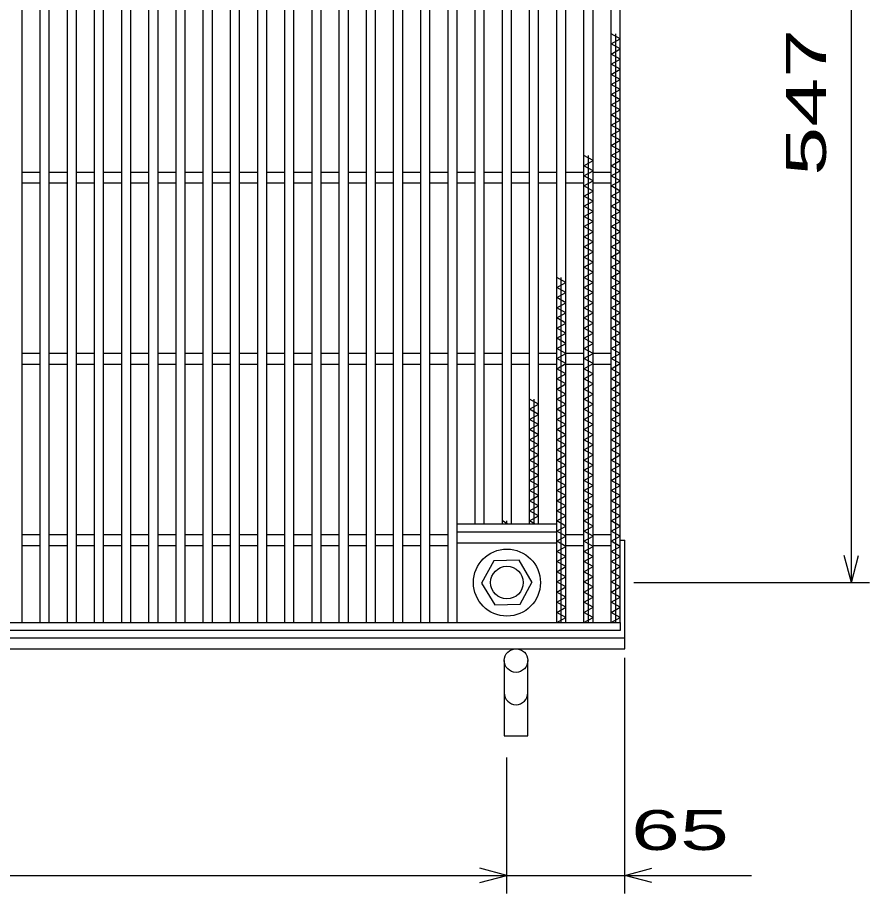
# Model space of a CAD drawing. Units: millimetres, scale not verified. Extents: x -1820 to 1731, y -1282 to 1054.
# Drawn here: x -685.5 to -215.5, y -296 to 187.2 of the extents above; entities that cross this region are included whole.
import ezdxf
from ezdxf.enums import TextEntityAlignment as Align

# ---------------------------------------------------------------- set-up
doc = ezdxf.new("R2010")
doc.units = ezdxf.units.MM
doc.header["$LTSCALE"] = 10
for name, color, linetype, lineweight in [('16', 3, 'Continuous', 25), ('19', 6, 'Continuous', 25), ('22', 4, 'Continuous', 25)]:
    doc.layers.add(name, color=color, linetype=linetype, lineweight=lineweight)
doc.styles.add('ベクトル', font='')
doc.styles.get('ベクトル').set_extended_font_data('ベクトル')

msp = doc.modelspace()

# ---------------------------------------------------------------- linework, layer by layer
at = {"layer": '16'}
for p, q in [((-683, -146.5), (-683, 444.5)), ((-673, -146.5), (-673, 444.5)), ((-668, -146.5), (-668, 444.5)), ((-658, -146.5), (-658, 444.5)), ((-653, -146.5), (-653, 444.5)), ((-643, -146.5), (-643, 444.5)), ((-638, -146.5), (-638, 444.5)), ((-628, -146.5), (-628, 444.5)), ((-623, -146.5), (-623, 444.5)), ((-613, -146.5), (-613, 444.5)), ((-608, -146.5), (-608, 444.5)), ((-598, -146.5), (-598, 444.5)), ((-593, -146.5), (-593, 444.5)), ((-583, -146.5), (-583, 444.5)), ((-578, -146.5), (-578, 444.5)), ((-568, -146.5), (-568, 444.5)), ((-563, -146.5), (-563, 444.5)), ((-553, -146.5), (-553, 444.5)), ((-548, -146.5), (-548, 444.5)), ((-538, -146.5), (-538, 444.5)), ((-533, -146.5), (-533, 444.5)), ((-523, -146.5), (-523, 444.5)), ((-518, -146.5), (-518, 444.5)), ((-508, -146.5), (-508, 444.5)), ((-503, -146.5), (-503, 444.5)), ((-493, -146.5), (-493, 444.5)), ((-488, -146.5), (-488, 444.5)), ((-478, -146.5), (-478, 444.5)), ((-473, -146.5), (-473, 444.5)), ((-463, -146.5), (-463, 444.5)), ((-458, -146.5), (-458, 444.5)), ((-448, -146.5), (-448, 444.5)), ((-443, -146.5), (-443, 444.5)), ((-388, -146.5), (-388, 444.5)), ((-383, -146.5), (-383, 444.5)), ((-373, -146.5), (-373, 444.5)), ((-368, -146.5), (-368, 444.5)), ((-358, -146.5), (-358, 444.5)), ((-353, -146.5), (-353, 444.5)), ((-433, -92), (-433, 390)), ((-428, -92), (-428, 390)), ((-418, -92), (-418, 390)), ((-413, -92), (-413, 390)), ((-403, -92), (-403, 390)), ((-398, -92), (-398, 390)), ((-353, 175.5), (-358, 178.3)), ((-358, 172.7), (-353, 175.5)), ((-355.5, -146.5), (-355.5, 178.3)), ((-353, 169.9), (-358, 172.7)), ((-358, 167.1), (-353, 169.9)), ((-353, 164.3), (-358, 167.1)), ((-358, 161.5), (-353, 164.3)), ((-353, 158.7), (-358, 161.5)), ((-358, 155.9), (-353, 158.7)), ((-353, 153.1), (-358, 155.9)), ((-358, 150.3), (-353, 153.1)), ((-353, 147.5), (-358, 150.3)), ((-358, 144.7), (-353, 147.5)), ((-353, 141.9), (-358, 144.7)), ((-358, 139.1), (-353, 141.9)), ((-353, 136.3), (-358, 139.1)), ((-358, 133.5), (-353, 136.3)), ((-353, 130.7), (-358, 133.5)), ((-358, 127.9), (-353, 130.7)), ((-353, 125.1), (-358, 127.9)), ((-358, 122.3), (-353, 125.1)), ((-353, 119.5), (-358, 122.3)), ((-358, 116.7), (-353, 119.5)), ((-353, 113.9), (-358, 116.7)), ((-358, 111.1), (-353, 113.9)), ((-368, 108.3), (-373, 111.1)), ((-373, 105.5), (-368, 108.3)), ((-370.5, -146.5), (-370.5, 111.1)), ((-353, 108.3), (-358, 111.1)), ((-358, 105.5), (-353, 108.3)), ((-683, 102), (-673, 102)), ((-668, 102), (-658, 102)), ((-653, 102), (-643, 102)), ((-638, 102), (-628, 102)), ((-623, 102), (-613, 102)), ((-608, 102), (-598, 102)), ((-593, 102), (-583, 102)), ((-578, 102), (-568, 102)), ((-563, 102), (-553, 102)), ((-548, 102), (-538, 102)), ((-533, 102), (-523, 102)), ((-518, 102), (-508, 102)), ((-503, 102), (-493, 102)), ((-488, 102), (-478, 102)), ((-473, 102), (-463, 102)), ((-458, 102), (-448, 102)), ((-443, 102), (-433, 102)), ((-428, 102), (-418, 102)), ((-413, 102), (-403, 102)), ((-398, 102), (-388, 102)), ((-383, 102), (-373, 102)), ((-368, 102.7), (-373, 105.5)), ((-373, 99.9), (-368, 102.7)), ((-368, 102), (-358, 102)), ((-353, 102.7), (-358, 105.5)), ((-358, 99.9), (-353, 102.7)), ((-368, 97.1), (-373, 99.9)), ((-373, 94.3), (-368, 97.1)), ((-353, 97.1), (-358, 99.9)), ((-358, 94.3), (-353, 97.1)), ((-683, 96), (-673, 96)), ((-668, 96), (-658, 96)), ((-653, 96), (-643, 96)), ((-638, 96), (-628, 96)), ((-623, 96), (-613, 96)), ((-608, 96), (-598, 96)), ((-593, 96), (-583, 96)), ((-578, 96), (-568, 96)), ((-563, 96), (-553, 96)), ((-548, 96), (-538, 96)), ((-533, 96), (-523, 96)), ((-518, 96), (-508, 96)), ((-503, 96), (-493, 96)), ((-488, 96), (-478, 96)), ((-473, 96), (-463, 96)), ((-458, 96), (-448, 96)), ((-443, 96), (-433, 96)), ((-428, 96), (-418, 96)), ((-413, 96), (-403, 96)), ((-398, 96), (-388, 96)), ((-383, 96), (-373, 96)), ((-368, 91.5), (-373, 94.3)), ((-368, 96), (-358, 96)), ((-353, 91.5), (-358, 94.3)), ((-373, 88.7), (-368, 91.5)), ((-368, 85.9), (-373, 88.7)), ((-358, 88.7), (-353, 91.5)), ((-353, 85.9), (-358, 88.7)), ((-373, 83.1), (-368, 85.9)), ((-368, 80.3), (-373, 83.1)), ((-358, 83.1), (-353, 85.9)), ((-353, 80.3), (-358, 83.1)), ((-373, 77.5), (-368, 80.3)), ((-368, 74.7), (-373, 77.5)), ((-358, 77.5), (-353, 80.3)), ((-353, 74.7), (-358, 77.5)), ((-373, 71.9), (-368, 74.7)), ((-358, 71.9), (-353, 74.7)), ((-368, 69.1), (-373, 71.9)), ((-373, 66.3), (-368, 69.1)), ((-353, 69.1), (-358, 71.9)), ((-358, 66.3), (-353, 69.1)), ((-368, 63.5), (-373, 66.3)), ((-373, 60.7), (-368, 63.5)), ((-353, 63.5), (-358, 66.3)), ((-358, 60.7), (-353, 63.5)), ((-368, 57.9), (-373, 60.7)), ((-353, 57.9), (-358, 60.7)), ((-373, 55.1), (-368, 57.9)), ((-368, 52.3), (-373, 55.1)), ((-358, 55.1), (-353, 57.9)), ((-353, 52.3), (-358, 55.1)), ((-373, 49.5), (-368, 52.3)), ((-368, 46.7), (-373, 49.5)), ((-358, 49.5), (-353, 52.3)), ((-353, 46.7), (-358, 49.5)), ((-383, 41.1), (-388, 43.9)), ((-385.5, -146.5), (-385.5, 43.9)), ((-373, 43.9), (-368, 46.7)), ((-368, 41.1), (-373, 43.9)), ((-358, 43.9), (-353, 46.7)), ((-353, 41.1), (-358, 43.9)), ((-388, 38.3), (-383, 41.1)), ((-373, 38.3), (-368, 41.1)), ((-358, 38.3), (-353, 41.1)), ((-383, 35.5), (-388, 38.3)), ((-388, 32.7), (-383, 35.5)), ((-368, 35.5), (-373, 38.3)), ((-373, 32.7), (-368, 35.5)), ((-353, 35.5), (-358, 38.3)), ((-358, 32.7), (-353, 35.5)), ((-383, 29.9), (-388, 32.7)), ((-388, 27.1), (-383, 29.9)), ((-368, 29.9), (-373, 32.7)), ((-373, 27.1), (-368, 29.9)), ((-353, 29.9), (-358, 32.7)), ((-358, 27.1), (-353, 29.9)), ((-383, 24.3), (-388, 27.1)), ((-388, 21.5), (-383, 24.3)), ((-368, 24.3), (-373, 27.1)), ((-373, 21.5), (-368, 24.3)), ((-353, 24.3), (-358, 27.1)), ((-358, 21.5), (-353, 24.3)), ((-383, 18.7), (-388, 21.5)), ((-368, 18.7), (-373, 21.5)), ((-353, 18.7), (-358, 21.5)), ((-388, 15.9), (-383, 18.7)), ((-383, 13.1), (-388, 15.9)), ((-373, 15.9), (-368, 18.7)), ((-368, 13.1), (-373, 15.9)), ((-358, 15.9), (-353, 18.7)), ((-353, 13.1), (-358, 15.9)), ((-388, 10.3), (-383, 13.1)), ((-383, 7.5), (-388, 10.3)), ((-373, 10.3), (-368, 13.1)), ((-368, 7.5), (-373, 10.3)), ((-358, 10.3), (-353, 13.1)), ((-353, 7.5), (-358, 10.3)), ((-388, 4.7), (-383, 7.5)), ((-373, 4.7), (-368, 7.5)), ((-358, 4.7), (-353, 7.5)), ((-683, 2), (-673, 2)), ((-668, 2), (-658, 2)), ((-653, 2), (-643, 2)), ((-638, 2), (-628, 2)), ((-623, 2), (-613, 2)), ((-608, 2), (-598, 2)), ((-593, 2), (-583, 2)), ((-578, 2), (-568, 2)), ((-563, 2), (-553, 2)), ((-548, 2), (-538, 2)), ((-533, 2), (-523, 2)), ((-518, 2), (-508, 2)), ((-503, 2), (-493, 2)), ((-488, 2), (-478, 2)), ((-473, 2), (-463, 2)), ((-458, 2), (-448, 2)), ((-443, 2), (-433, 2)), ((-428, 2), (-418, 2)), ((-413, 2), (-403, 2)), ((-398, 2), (-388, 2)), ((-383, 1.9), (-388, 4.7)), ((-388, -0.9), (-383, 1.9)), ((-383, 2), (-373, 2)), ((-368, 1.9), (-373, 4.7)), ((-373, -0.9), (-368, 1.9)), ((-368, 2), (-358, 2)), ((-353, 1.9), (-358, 4.7)), ((-358, -0.9), (-353, 1.9)), ((-683, -4), (-673, -4)), ((-668, -4), (-658, -4)), ((-653, -4), (-643, -4)), ((-638, -4), (-628, -4)), ((-623, -4), (-613, -4)), ((-608, -4), (-598, -4)), ((-593, -4), (-583, -4)), ((-578, -4), (-568, -4)), ((-563, -4), (-553, -4)), ((-548, -4), (-538, -4)), ((-533, -4), (-523, -4)), ((-518, -4), (-508, -4)), ((-503, -4), (-493, -4)), ((-488, -4), (-478, -4)), ((-473, -4), (-463, -4)), ((-458, -4), (-448, -4)), ((-443, -4), (-433, -4)), ((-428, -4), (-418, -4)), ((-413, -4), (-403, -4)), ((-398, -4), (-388, -4)), ((-383, -3.7), (-388, -0.9)), ((-388, -6.5), (-383, -3.7)), ((-383, -4), (-373, -4)), ((-368, -3.7), (-373, -0.9)), ((-373, -6.5), (-368, -3.7)), ((-368, -4), (-358, -4)), ((-353, -3.7), (-358, -0.9)), ((-358, -6.5), (-353, -3.7)), ((-383, -9.3), (-388, -6.5)), ((-388, -12.1), (-383, -9.3)), ((-368, -9.3), (-373, -6.5)), ((-373, -12.1), (-368, -9.3)), ((-353, -9.3), (-358, -6.5)), ((-358, -12.1), (-353, -9.3)), ((-383, -14.9), (-388, -12.1)), ((-368, -14.9), (-373, -12.1)), ((-353, -14.9), (-358, -12.1)), ((-388, -17.7), (-383, -14.9)), ((-383, -20.5), (-388, -17.7)), ((-373, -17.7), (-368, -14.9)), ((-368, -20.5), (-373, -17.7)), ((-358, -17.7), (-353, -14.9)), ((-353, -20.5), (-358, -17.7)), ((-398, -26.1), (-403, -23.3)), ((-400.5, -92), (-400.5, -23.3)), ((-388, -23.3), (-383, -20.5)), ((-383, -26.1), (-388, -23.3)), ((-373, -23.3), (-368, -20.5)), ((-368, -26.1), (-373, -23.3)), ((-358, -23.3), (-353, -20.5)), ((-353, -26.1), (-358, -23.3)), ((-403, -28.9), (-398, -26.1)), ((-398, -31.7), (-403, -28.9)), ((-388, -28.9), (-383, -26.1)), ((-383, -31.7), (-388, -28.9)), ((-373, -28.9), (-368, -26.1)), ((-368, -31.7), (-373, -28.9)), ((-358, -28.9), (-353, -26.1)), ((-353, -31.7), (-358, -28.9)), ((-403, -34.5), (-398, -31.7)), ((-388, -34.5), (-383, -31.7)), ((-373, -34.5), (-368, -31.7)), ((-358, -34.5), (-353, -31.7)), ((-398, -37.3), (-403, -34.5)), ((-403, -40.1), (-398, -37.3)), ((-383, -37.3), (-388, -34.5)), ((-388, -40.1), (-383, -37.3)), ((-368, -37.3), (-373, -34.5)), ((-373, -40.1), (-368, -37.3)), ((-353, -37.3), (-358, -34.5)), ((-358, -40.1), (-353, -37.3)), ((-398, -42.9), (-403, -40.1)), ((-403, -45.7), (-398, -42.9)), ((-383, -42.9), (-388, -40.1)), ((-388, -45.7), (-383, -42.9)), ((-368, -42.9), (-373, -40.1)), ((-373, -45.7), (-368, -42.9)), ((-353, -42.9), (-358, -40.1)), ((-358, -45.7), (-353, -42.9)), ((-398, -48.5), (-403, -45.7)), ((-383, -48.5), (-388, -45.7)), ((-368, -48.5), (-373, -45.7)), ((-353, -48.5), (-358, -45.7)), ((-403, -51.3), (-398, -48.5)), ((-398, -54.1), (-403, -51.3)), ((-388, -51.3), (-383, -48.5)), ((-383, -54.1), (-388, -51.3)), ((-373, -51.3), (-368, -48.5)), ((-368, -54.1), (-373, -51.3)), ((-358, -51.3), (-353, -48.5)), ((-353, -54.1), (-358, -51.3)), ((-403, -56.9), (-398, -54.1)), ((-398, -59.7), (-403, -56.9)), ((-388, -56.9), (-383, -54.1)), ((-383, -59.7), (-388, -56.9)), ((-373, -56.9), (-368, -54.1)), ((-368, -59.7), (-373, -56.9)), ((-358, -56.9), (-353, -54.1)), ((-353, -59.7), (-358, -56.9)), ((-403, -62.5), (-398, -59.7)), ((-398, -65.3), (-403, -62.5)), ((-388, -62.5), (-383, -59.7)), ((-383, -65.3), (-388, -62.5)), ((-373, -62.5), (-368, -59.7)), ((-368, -65.3), (-373, -62.5)), ((-358, -62.5), (-353, -59.7)), ((-353, -65.3), (-358, -62.5)), ((-403, -68.1), (-398, -65.3)), ((-388, -68.1), (-383, -65.3)), ((-373, -68.1), (-368, -65.3)), ((-358, -68.1), (-353, -65.3)), ((-398, -70.9), (-403, -68.1)), ((-403, -73.7), (-398, -70.9)), ((-383, -70.9), (-388, -68.1)), ((-388, -73.7), (-383, -70.9)), ((-368, -70.9), (-373, -68.1)), ((-373, -73.7), (-368, -70.9)), ((-353, -70.9), (-358, -68.1)), ((-358, -73.7), (-353, -70.9)), ((-398, -76.5), (-403, -73.7)), ((-403, -79.3), (-398, -76.5)), ((-383, -76.5), (-388, -73.7)), ((-388, -79.3), (-383, -76.5)), ((-368, -76.5), (-373, -73.7)), ((-373, -79.3), (-368, -76.5)), ((-353, -76.5), (-358, -73.7)), ((-358, -79.3), (-353, -76.5)), ((-398, -82.1), (-403, -79.3)), ((-403, -84.9), (-398, -82.1)), ((-383, -82.1), (-388, -79.3)), ((-388, -84.9), (-383, -82.1)), ((-368, -82.1), (-373, -79.3)), ((-373, -84.9), (-368, -82.1)), ((-353, -82.1), (-358, -79.3)), ((-358, -84.9), (-353, -82.1)), ((-398, -87.7), (-403, -84.9)), ((-383, -87.7), (-388, -84.9)), ((-368, -87.7), (-373, -84.9)), ((-353, -87.7), (-358, -84.9)), ((-415.32, -92), (-418, -90.5)), ((-415.5, -92), (-415.5, -90.5)), ((-403, -90.5), (-398, -87.7)), ((-400.32, -92), (-403, -90.5)), ((-388, -90.5), (-383, -87.7)), ((-383, -93.3), (-388, -90.5)), ((-373, -90.5), (-368, -87.7)), ((-368, -93.3), (-373, -90.5)), ((-358, -90.5), (-353, -87.7)), ((-353, -93.3), (-358, -90.5)), ((-443, -92), (-388, -92)), ((-443, -96.5), (-443, -92)), ((-443, -96.5), (-388, -96.5)), ((-388, -96.5), (-388, -92)), ((-388, -96.1), (-383, -93.3)), ((-383, -98.9), (-388, -96.1)), ((-373, -96.1), (-368, -93.3)), ((-368, -98.9), (-373, -96.1)), ((-358, -96.1), (-353, -93.3)), ((-353, -98.9), (-358, -96.1)), ((-683, -98), (-673, -98)), ((-668, -98), (-658, -98)), ((-653, -98), (-643, -98)), ((-638, -98), (-628, -98)), ((-623, -98), (-613, -98)), ((-608, -98), (-598, -98)), ((-593, -98), (-583, -98)), ((-578, -98), (-568, -98)), ((-563, -98), (-553, -98)), ((-548, -98), (-538, -98)), ((-533, -98), (-523, -98)), ((-518, -98), (-508, -98)), ((-503, -98), (-493, -98)), ((-488, -98), (-478, -98)), ((-473, -98), (-463, -98)), ((-458, -98), (-448, -98)), ((-388, -101.7), (-383, -98.9)), ((-383, -98), (-373, -98)), ((-373, -101.7), (-368, -98.9)), ((-368, -98), (-358, -98)), ((-358, -101.7), (-353, -98.9)), ((-683, -104), (-673, -104)), ((-668, -104), (-658, -104)), ((-653, -104), (-643, -104)), ((-638, -104), (-628, -104)), ((-623, -104), (-613, -104)), ((-608, -104), (-598, -104)), ((-593, -104), (-583, -104)), ((-578, -104), (-568, -104)), ((-563, -104), (-553, -104)), ((-548, -104), (-538, -104)), ((-533, -104), (-523, -104)), ((-518, -104), (-508, -104)), ((-503, -104), (-493, -104)), ((-488, -104), (-478, -104)), ((-473, -104), (-463, -104)), ((-458, -104), (-448, -104)), ((-443, -102.5), (-388, -102.5)), ((-383, -104.5), (-388, -101.7)), ((-388, -107.3), (-383, -104.5)), ((-383, -104), (-373, -104)), ((-368, -104.5), (-373, -101.7)), ((-373, -107.3), (-368, -104.5)), ((-368, -104), (-358, -104)), ((-353, -104.5), (-358, -101.7)), ((-358, -107.3), (-353, -104.5)), ((-383, -110.1), (-388, -107.3)), ((-388, -112.9), (-383, -110.1)), ((-368, -110.1), (-373, -107.3)), ((-373, -112.9), (-368, -110.1)), ((-353, -110.1), (-358, -107.3)), ((-358, -112.9), (-353, -110.1)), ((-422.79, -112.55), (-429.5, -124.84)), ((-408.8, -112.21), (-422.79, -112.55)), ((-401.5, -124.5), (-408.8, -112.21)), ((-383, -115.7), (-388, -112.9)), ((-388, -118.5), (-383, -115.7)), ((-368, -115.7), (-373, -112.9)), ((-373, -118.5), (-368, -115.7)), ((-353, -115.7), (-358, -112.9)), ((-358, -118.5), (-353, -115.7)), ((-383, -121.3), (-388, -118.5)), ((-368, -121.3), (-373, -118.5)), ((-353, -121.3), (-358, -118.5)), ((-429.5, -124.84), (-422.2, -136.79)), ((-408.21, -136.45), (-401.5, -124.16)), ((-388, -124.1), (-383, -121.3)), ((-383, -126.9), (-388, -124.1)), ((-373, -124.1), (-368, -121.3)), ((-368, -126.9), (-373, -124.1)), ((-358, -124.1), (-353, -121.3)), ((-353, -126.9), (-358, -124.1)), ((-388, -129.7), (-383, -126.9)), ((-383, -132.5), (-388, -129.7)), ((-373, -129.7), (-368, -126.9)), ((-368, -132.5), (-373, -129.7)), ((-358, -129.7), (-353, -126.9)), ((-353, -132.5), (-358, -129.7)), ((-388, -135.3), (-383, -132.5)), ((-383, -138.1), (-388, -135.3)), ((-373, -135.3), (-368, -132.5)), ((-368, -138.1), (-373, -135.3)), ((-358, -135.3), (-353, -132.5)), ((-353, -138.1), (-358, -135.3)), ((-422.2, -136.79), (-408.21, -136.45)), ((-388, -140.9), (-383, -138.1)), ((-373, -140.9), (-368, -138.1)), ((-358, -140.9), (-353, -138.1)), ((-383, -143.7), (-388, -140.9)), ((-388, -146.5), (-383, -143.7)), ((-368, -143.7), (-373, -140.9)), ((-373, -146.5), (-368, -143.7)), ((-353, -143.7), (-358, -140.9)), ((-358, -146.5), (-353, -143.7)), ((-1348, -146.5), (-353, -146.5)), ((-688, -146.5), (-683, -146.5)), ((-673, -146.5), (-668, -146.5)), ((-658, -146.5), (-653, -146.5)), ((-643, -146.5), (-638, -146.5)), ((-628, -146.5), (-623, -146.5)), ((-613, -146.5), (-608, -146.5)), ((-598, -146.5), (-593, -146.5)), ((-583, -146.5), (-578, -146.5)), ((-568, -146.5), (-563, -146.5)), ((-553, -146.5), (-548, -146.5)), ((-538, -146.5), (-533, -146.5)), ((-523, -146.5), (-518, -146.5)), ((-508, -146.5), (-503, -146.5)), ((-493, -146.5), (-488, -146.5)), ((-478, -146.5), (-473, -146.5)), ((-463, -146.5), (-458, -146.5)), ((-448, -146.5), (-443, -146.5)), ((-433, -146.5), (-428, -146.5)), ((-418, -146.5), (-413, -146.5)), ((-403, -146.5), (-398, -146.5)), ((-388, -146.5), (-383, -146.5)), ((-373, -146.5), (-368, -146.5)), ((-358, -146.5), (-353, -146.5)), ((-353, -146.5), (-353, -151)), ((-353, -151), (-1348, -151))]:
    msp.add_line(p, q, dxfattribs=at)
for radius in [18.5, 9]:
    msp.add_circle((-415.5, -124.5), radius, dxfattribs=at)
at = {"layer": '19'}
for p, q in [((-353, -101), (-350.5, -101)), ((-350.5, -161), (-350.5, -101)), ((-1350.5, -155), (-350.5, -155)), ((-1350.5, -161), (-350.5, -161)), ((-417, -167.5), (-417, -209.12)), ((-404, -209.12), (-404, -167.5)), ((-417, -209.12), (-404, -209.12))]:
    msp.add_line(p, q, dxfattribs=at)
msp.add_circle((-410.5, -167.5), 6.5, dxfattribs=at)
msp.add_arc((-410.5, -185.34), 6.5, 180, 0, dxfattribs=at)
at = {"layer": '22'}
for p, q in [((-225.5, -124.5), (-225.5, 422.5)), ((-225.5, -124.5), (-229.5, -109.5)), ((-225.5, -124.5), (-221.5, -109.5)), ((-345.5, -124.5), (-215.5, -124.5)), ((-350.5, -296), (-350.5, -166)), ((-415.5, -296), (-415.5, -221)), ((-415.5, -286), (-430.5, -282)), ((-350.5, -286), (-335.5, -282)), ((-1285.5, -286), (-415.5, -286)), ((-430.5, -290), (-415.5, -286)), ((-415.5, -286), (-350.5, -286)), ((-335.5, -290), (-350.5, -286)), ((-350.5, -286), (-280.5, -286))]:
    msp.add_line(p, q, dxfattribs=at)

# ---------------------------------------------------------------- texts
at = {"layer": '22', "color": 2, "style": 'ベクトル', "width": 1.65}
msp.add_text(' 547 ', height=21.99, rotation=90, dxfattribs=at).set_placement((-250.5, 86.5), align=Align.MIDDLE_LEFT)
msp.add_text(' 65 ', height=21.99, dxfattribs=at).set_placement((-360.5, -261), align=Align.MIDDLE_LEFT)

doc.saveas('drawing.dxf')
